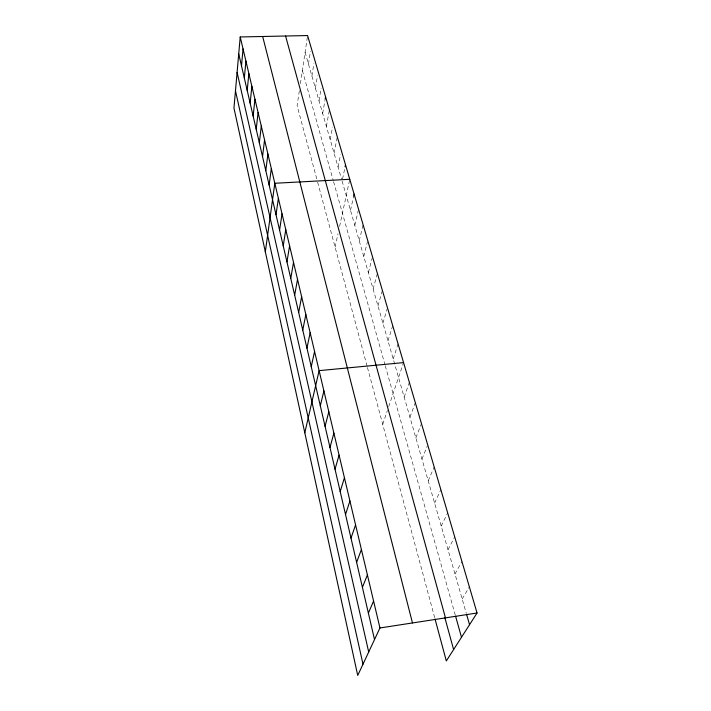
<?xml version="1.0" encoding="UTF-8"?>
<svg xmlns="http://www.w3.org/2000/svg" width="711" height="711" viewBox="0 0 711 711"><rect width="100%" height="100%" fill="white"/><g stroke="black" fill="none" stroke-linecap="round" stroke-linejoin="round"><path stroke-width="0.53" stroke-dasharray="3.56 2.67" d="M299.331 90.83L297.1 105.726L316.822 179.101M300.398 83.676L307.436 36.599M308.467 64.026L310.405 51.494M311.907 76.015L313.906 63.501M315.426 88.235L317.479 75.739M319.008 100.704L321.123 88.235M322.661 113.431L325.211 98.909M326.393 126.416L329.211 110.898M330.197 139.667L332.526 127.287M334.09 153.203L337.085 137.774M338.054 167.014L340.533 154.722M342.533 179.092L344.879 167.858M335.103 247.126L337.974 233.839M339.582 226.409L349.768 179.288M350.487 210.278L353.634 196.254M354.816 225.343L358.308 210.314M359.233 240.736L363.108 224.729M363.756 256.484L367.489 241.633M368.387 272.589L372.235 257.844M373.124 289.066L377.381 273.388M377.968 305.926L382.074 291.412M382.927 323.185L387.175 308.805M388.002 340.862L392.712 325.611M393.201 358.966L398.071 343.875M382.731 424.343L387.406 410.478M388.721 406.594L403.226 363.597M404.159 397.111L409.376 382.394M409.936 417.206L415.331 402.71M415.864 437.843L421.054 424.583M421.952 459.022L427.329 445.993M428.2 480.769L434.199 467.011M434.617 503.112L440.847 489.639M441.22 526.087L447.672 512.915M448.001 549.701L454.702 536.858M454.978 573.981L461.928 561.503M462.159 598.973L469.376 586.877M305.09 52.276L341.529 179.11M342.107 181.127L466.3 613.38M302.362 70.522L333.281 180.621M333.575 181.678L384.98 364.752M385.273 365.801L455.289 615.139M317.63 182.123L367.169 366.467M367.454 367.516L434.759 617.939"/><path stroke-width="1.07" d="M240.22 36.963L233.955 108.028L357.731 675.45L379.95 627.964L240.22 36.963L307.587 35.55L477.045 613.006L446.312 660.937L435.034 618.97M241.491 65.856L243.046 48.926M244.317 78.041L245.935 61.137M247.197 90.466L248.877 73.588M250.139 103.148L251.881 86.307M253.143 116.097L254.956 99.282M256.209 129.304L258.084 112.542M259.337 142.795L261.293 126.078M262.528 156.58L264.563 139.916M265.79 170.658L267.905 154.047M269.131 185.038L271.318 168.498M265.327 251.872L274.81 183.269L349.768 179.288M276.019 214.758L278.383 198.378M279.583 230.115L282.036 213.833M283.227 245.828L285.778 229.635M286.951 261.906L289.599 245.819M290.763 278.348L293.519 262.386M325.211 98.909L325.576 96.838M294.665 295.181L297.527 279.343M298.664 312.413L301.633 296.718M302.762 330.064L305.846 314.511M306.948 348.15L310.156 332.757M345.093 166.836L345.519 164.792M311.249 366.672L314.573 351.456M353.634 196.254L354.114 194.094M304.797 432.803L319.115 370.635L403.564 362.601M320.305 405.732L323.905 390.917M325.078 426.333L328.829 411.74M329.984 447.486L333.886 433.132M335.023 469.216L339.085 455.12M340.196 491.541L344.435 477.73M345.519 514.488L349.928 500.979M350.994 538.085L355.589 524.914M356.62 562.365L361.41 549.541M362.414 587.348L367.409 574.906M368.378 613.069L373.586 601.035M379.95 627.964L477.045 613.006M466.594 614.411L469.544 624.702M455.582 616.197L461.492 637.26M285.573 36.012L445.477 617.877M444.775 617.388L453.6 649.561M262.67 36.492L412.469 622.96M238.727 53.912L374.519 639.562M237.092 72.389L368.698 652.014M235.474 90.777L362.992 664.198"/></g></svg>
